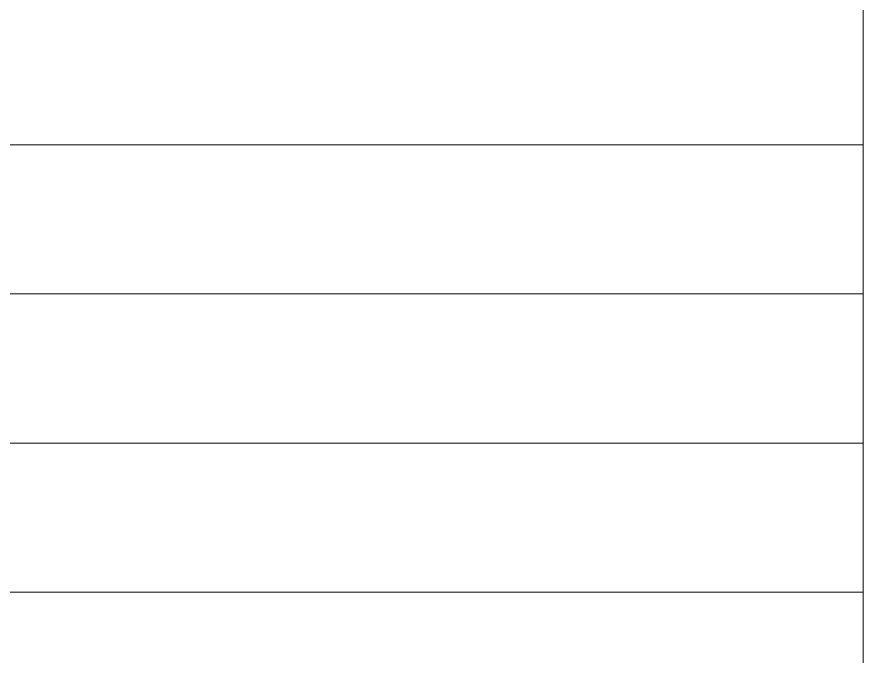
# Model space of a CAD drawing. Header units: inches. Extents: x 1 to 4333, y -575 to 1753.
# Drawn here: x 490.7 to 729, y -166.7 to 13.3 of the extents above; entities that cross this region are included whole.
import ezdxf

# ---------------------------------------------------------------- set-up
doc = ezdxf.new("R2010")
doc.units = ezdxf.units.IN
doc.header["$MEASUREMENT"] = 0
doc.layers.add('A-DETL-THIN', color=151, linetype='Continuous', lineweight=9)

msp = doc.modelspace()

# ---------------------------------------------------------------- linework, layer by layer
at = {"layer": 'A-DETL-THIN'}
for p, q in [((728.97, 193.26), (728.97, -526.74)), ((1.48, -22.74), (728.97, -22.74)), ((1.48, -64.74), (728.97, -64.74)), ((1.48, -106.74), (728.97, -106.74)), ((1.48, -148.74), (728.97, -148.74))]:
    msp.add_line(p, q, dxfattribs=at)

doc.saveas('drawing.dxf')
